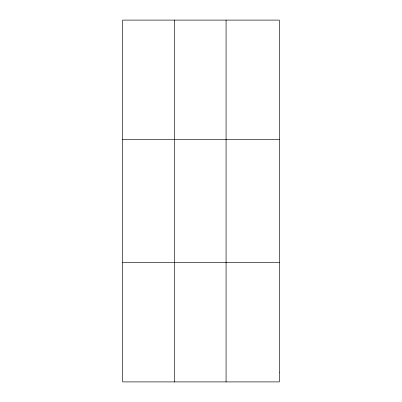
<?xml version="1.0" encoding="UTF-8"?>
<svg xmlns="http://www.w3.org/2000/svg" width="402" height="402" viewBox="0 0 402 402"><rect width="100%" height="100%" fill="white"/><g stroke="black" fill="none" stroke-linecap="round" stroke-linejoin="round"><path stroke-width="0.6" d="M174.357 20.1L174.357 381.9M226.075 20.1L226.075 381.9M122.645 139.494L279.355 139.494M122.645 262.506L279.355 262.506M279.355 372.714L279.355 381.9L122.645 381.9L122.645 20.1L279.355 20.1L279.355 372.714"/></g></svg>
